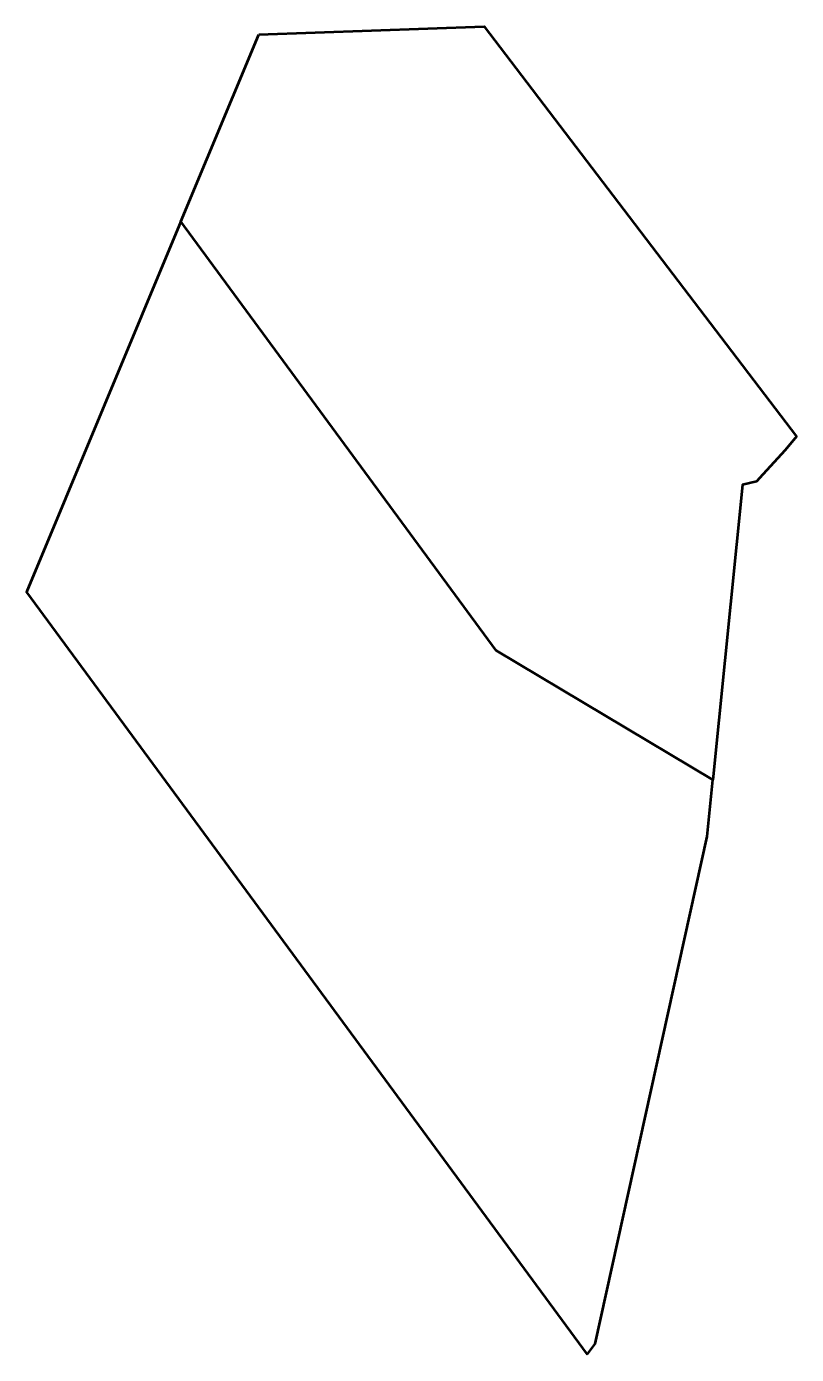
# Model space of a CAD drawing. Header units: metres. Extents: x 807984 to 808054, y 9157343 to 9157465.
import ezdxf

# ---------------------------------------------------------------- set-up
doc = ezdxf.new("R2010")
doc.units = ezdxf.units.M
doc.header["$MEASUREMENT"] = 0
doc.layers.add('2788-21015', color=1, linetype='Continuous')

msp = doc.modelspace()

# ---------------------------------------------------------------- linework, layer by layer
at = {"layer": '2788-21015', "color": 3, "lineweight": 53, "true_color": 0x00ff00}
msp.add_lwpolyline([(808005.04, 9157464.12), (808025.73, 9157464.84), (808054.44, 9157427.18), (808053.41, 9157425.94), (808051.34, 9157423.7), (808050.77, 9157423.05), (808049.48, 9157422.75), (808046.75, 9157395.64), (808026.85, 9157407.53), (807997.88, 9157446.94)], close=True, dxfattribs=at)
at = {"layer": '2788-21015', "color": 254, "lineweight": 53, "true_color": 0xcccccc}
msp.add_lwpolyline([(808035.2, 9157342.87), (808035.94, 9157343.86), (808046.23, 9157390.44), (808046.75, 9157395.64), (808026.85, 9157407.53), (807997.88, 9157446.94), (807983.69, 9157412.88)], close=True, dxfattribs=at)

doc.saveas('drawing.dxf')
